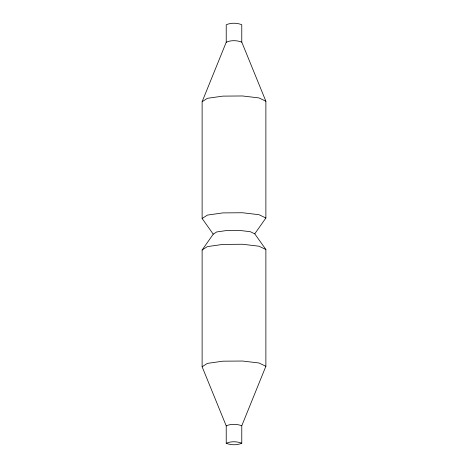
<?xml version="1.0" encoding="UTF-8"?>
<svg xmlns="http://www.w3.org/2000/svg" width="468" height="468" viewBox="0 0 468 468"><rect width="100%" height="100%" fill="white"/><g stroke="black" fill="none" stroke-linecap="round" stroke-linejoin="round"><path stroke-width="0.7" d="M213.244 234.164L202.123 218.497L202.123 101.72L226.225 42.237L226.225 24.798C230.847 22.622 237.03 22.856 241.775 24.681L241.775 42.12L265.877 101.223L265.877 218L254.756 233.836L265.877 249.502L265.877 366.28L241.775 425.763L241.775 443.202C237.153 445.378 230.97 445.144 226.225 443.319L226.225 425.88L202.123 366.777L202.123 250L213.244 234.164L216.678 231.952L226.723 230.519L239.552 230.42L250.257 231.689L254.756 233.836M226.225 42.237C230.847 40.061 237.03 40.295 241.775 42.12M202.123 101.72L207.394 98.321L222.826 96.127L242.529 95.969L258.974 97.917L265.877 101.223M202.123 218.497L207.394 215.099L222.826 212.905L242.529 212.747L258.974 214.695L265.877 218M202.123 250L207.394 246.607L222.826 244.407L242.529 244.255L258.974 246.203L265.877 249.502M202.123 366.777L207.394 363.384L222.826 361.185L242.529 361.033L258.974 362.981L265.877 366.28M226.225 425.88C230.847 423.704 237.03 423.938 241.775 425.763M226.225 443.319C230.847 441.143 237.03 441.377 241.775 443.202"/></g></svg>
